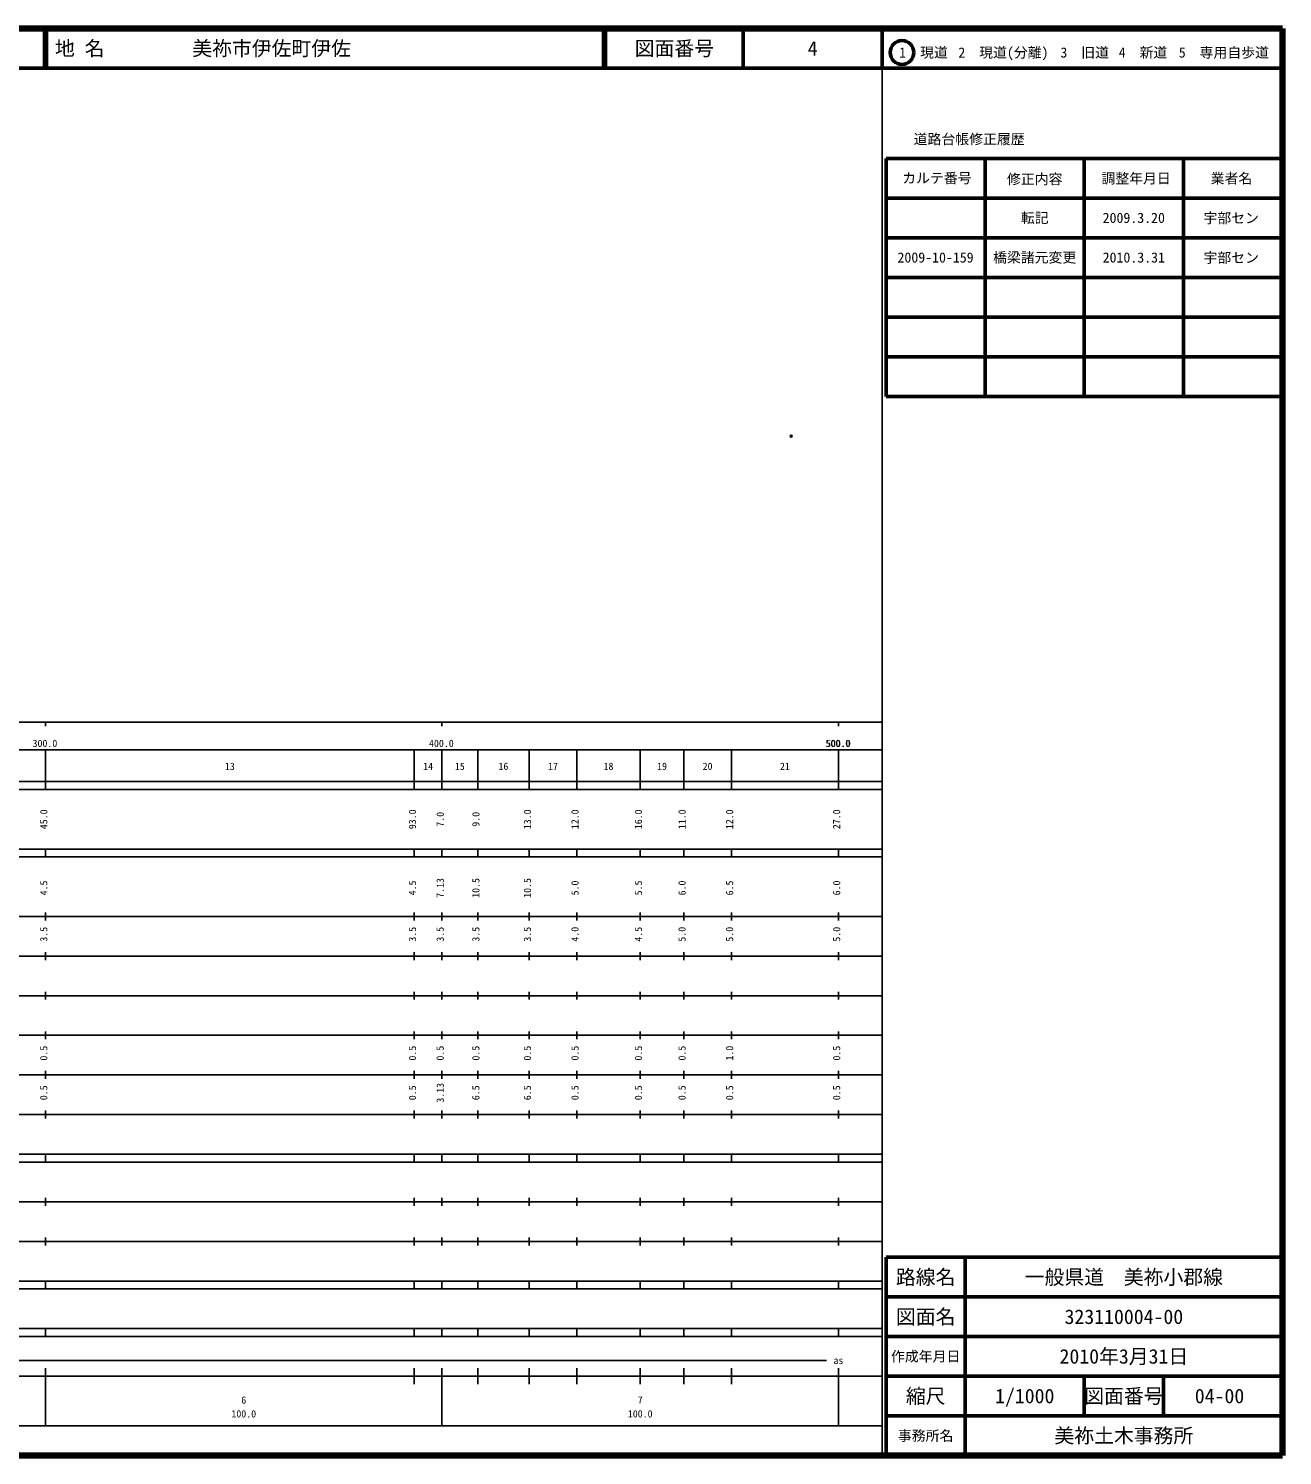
# Model space of a CAD drawing. Units: millimetres on the paper. Extents: x 40 to 680, y 20 to 380.
# Drawn here: x 363.7 to 680, y 20 to 380 of the extents above; entities that cross this region are included whole.
import ezdxf
from ezdxf.enums import TextEntityAlignment as Align

# ---------------------------------------------------------------- set-up
doc = ezdxf.new("R2010")
doc.units = ezdxf.units.MM
doc.header["$PDMODE"] = 32
doc.header["$PDSIZE"] = 0.5
doc.layers.add('S-OTRS', color=6, linetype='Continuous')
doc.layers.add('S-TTL-TXT', color=7, linetype='Continuous')
for name, color, linetype, lineweight in [('S-TTL', 2, 'Continuous', 140), ('S-TTL-BAND', 7, 'Continuous', 25), ('S-TTL-FRAM', 2, 'Continuous', 50), ('S-TTL-LINE', 7, 'Continuous', 50)]:
    doc.layers.add(name, color=color, linetype=linetype, lineweight=lineweight)
doc.styles.add('ＭＳ ゴシック', font='')
doc.styles.get('ＭＳ ゴシック').set_extended_font_data('MS Gothic')

msp = doc.modelspace()

# ---------------------------------------------------------------- linework, layer by layer
at = {"layer": 'S-OTRS'}
msp.add_point((556.088, 277.138), dxfattribs=at)
at = {"layer": 'S-TTL'}
for p, q in [((680, 380), (40, 380)), ((680, 20), (680, 380)), ((40, 20), (680, 20))]:
    msp.add_line(p, q, dxfattribs=at)
at = {"layer": 'S-TTL-BAND'}
for p, q in [((579, 20), (579, 370)), ((40, 205), (579, 205)), ((368, 205), (368, 204)), ((468, 205), (468, 204)), ((568, 205), (568, 204)), ((68, 198), (579, 198)), ((368, 188), (368, 198)), ((461, 188), (461, 198)), ((468, 188), (468, 198)), ((477, 188), (477, 198)), ((490, 188), (490, 198)), ((502, 188), (502, 198)), ((518, 188), (518, 198)), ((529, 188), (529, 198)), ((541, 188), (541, 198)), ((568, 188), (568, 198)), ((40, 190), (579, 190)), ((40, 188), (579, 188)), ((40, 173), (579, 173)), ((368, 171), (368, 173)), ((461, 171), (461, 173)), ((468, 171), (468, 173)), ((477, 171), (477, 173)), ((490, 171), (490, 173)), ((502, 171), (502, 173)), ((518, 171), (518, 173)), ((529, 171), (529, 173)), ((541, 171), (541, 173)), ((568, 171), (568, 173)), ((40, 171), (579, 171)), ((40, 156), (579, 156)), ((368, 155), (368, 157)), ((461, 155), (461, 157)), ((468, 155), (468, 157)), ((477, 155), (477, 157)), ((490, 155), (490, 157)), ((502, 155), (502, 157)), ((518, 155), (518, 157)), ((529, 155), (529, 157)), ((541, 155), (541, 157)), ((568, 155), (568, 157)), ((46, 146), (579, 146)), ((368, 145), (368, 147)), ((461, 145), (461, 147)), ((468, 145), (468, 147)), ((477, 145), (477, 147)), ((490, 145), (490, 147)), ((502, 145), (502, 147)), ((518, 145), (518, 147)), ((529, 145), (529, 147)), ((541, 145), (541, 147)), ((568, 145), (568, 147)), ((368, 135), (368, 137)), ((461, 135), (461, 137)), ((468, 135), (468, 137)), ((477, 135), (477, 137)), ((490, 135), (490, 137)), ((502, 135), (502, 137)), ((518, 135), (518, 137)), ((529, 135), (529, 137)), ((541, 135), (541, 137)), ((568, 135), (568, 137)), ((52, 136), (579, 136)), ((46, 126), (579, 126)), ((368, 125), (368, 127)), ((461, 125), (461, 127)), ((468, 125), (468, 127)), ((477, 125), (477, 127)), ((490, 125), (490, 127)), ((502, 125), (502, 127)), ((518, 125), (518, 127)), ((529, 125), (529, 127)), ((541, 125), (541, 127)), ((568, 125), (568, 127)), ((52, 116), (579, 116)), ((368, 115), (368, 117)), ((461, 115), (461, 117)), ((468, 115), (468, 117)), ((477, 115), (477, 117)), ((490, 115), (490, 117)), ((502, 115), (502, 117)), ((518, 115), (518, 117)), ((529, 115), (529, 117)), ((541, 115), (541, 117)), ((568, 115), (568, 117)), ((46, 106), (579, 106)), ((368, 105), (368, 107)), ((461, 105), (461, 107)), ((468, 105), (468, 107)), ((477, 105), (477, 107)), ((490, 105), (490, 107)), ((502, 105), (502, 107)), ((518, 105), (518, 107)), ((529, 105), (529, 107)), ((541, 105), (541, 107)), ((568, 105), (568, 107)), ((40, 96), (579, 96)), ((40, 94), (579, 94)), ((368, 94), (368, 96)), ((461, 94), (461, 96)), ((468, 94), (468, 96)), ((477, 94), (477, 96)), ((490, 94), (490, 96)), ((502, 94), (502, 96)), ((518, 94), (518, 96)), ((529, 94), (529, 96)), ((541, 94), (541, 96)), ((568, 94), (568, 96)), ((49, 84), (579, 84)), ((368, 83), (368, 85)), ((461, 83), (461, 85)), ((468, 83), (468, 85)), ((477, 83), (477, 85)), ((490, 83), (490, 85)), ((502, 83), (502, 85)), ((518, 83), (518, 85)), ((529, 83), (529, 85)), ((541, 83), (541, 85)), ((568, 83), (568, 85)), ((40, 74), (579, 74)), ((368, 73), (368, 75)), ((461, 73), (461, 75)), ((468, 73), (468, 75)), ((477, 73), (477, 75)), ((490, 73), (490, 75)), ((502, 73), (502, 75)), ((518, 73), (518, 75)), ((529, 73), (529, 75)), ((541, 73), (541, 75)), ((568, 73), (568, 75)), ((40, 64), (579, 64)), ((40, 62), (579, 62)), ((368, 62), (368, 64)), ((461, 62), (461, 64)), ((468, 62), (468, 64)), ((477, 62), (477, 64)), ((490, 62), (490, 64)), ((502, 62), (502, 64)), ((518, 62), (518, 64)), ((529, 62), (529, 64)), ((541, 62), (541, 64)), ((568, 62), (568, 64)), ((40, 52), (579, 52)), ((368, 50), (368, 52)), ((461, 50), (461, 52)), ((468, 50), (468, 52)), ((477, 50), (477, 52)), ((490, 50), (490, 52)), ((502, 50), (502, 52)), ((518, 50), (518, 52)), ((529, 50), (529, 52)), ((541, 50), (541, 52)), ((568, 50), (568, 52)), ((40, 50), (579, 50)), ((71, 44), (565, 44)), ((40, 40), (579, 40)), ((368, 27.5), (368, 42)), ((461, 38), (461, 42)), ((468, 27.5), (468, 42)), ((477, 38), (477, 42)), ((490, 38), (490, 42)), ((502, 38), (502, 42)), ((518, 38), (518, 42)), ((529, 38), (529, 42)), ((541, 38), (541, 42)), ((568, 27.5), (568, 42)), ((68, 27.5), (579, 27.5))]:
    msp.add_line(p, q, dxfattribs=at)
at = {"layer": 'S-TTL-FRAM'}
for p, q in [((580, 347.197), (580, 287.197)), ((580, 347.197), (680, 347.197)), ((580, 287.197), (680, 287.197)), ((680, 70), (580, 70)), ((580, 70), (580, 20))]:
    msp.add_line(p, q, dxfattribs=at)
at = {"layer": 'S-TTL-LINE'}
for p, q in [((367.75, 380), (367.75, 370)), ((368.25, 380), (368.25, 370)), ((508.747, 380), (508.747, 370)), ((509.247, 380), (509.247, 370)), ((543.997, 380), (543.997, 370)), ((579, 380), (579, 370)), ((40, 370), (680, 370)), ((605, 347.197), (605, 287.197)), ((630, 347.197), (630, 287.197)), ((655, 347.197), (655, 287.197)), ((580, 337.197), (680, 337.197)), ((580, 327.197), (680, 327.197)), ((580, 317.197), (680, 317.197)), ((580, 307.197), (680, 307.197)), ((580, 297.197), (680, 297.197)), ((600, 70), (600, 20)), ((680, 60), (580, 60)), ((680, 50), (580, 50)), ((680, 40), (580, 40)), ((630, 40), (630, 30)), ((650, 40), (650, 30)), ((680, 30), (580, 30))]:
    msp.add_line(p, q, dxfattribs=at)
msp.add_circle((584.031, 373.958), 3, dxfattribs=at)

# ---------------------------------------------------------------- texts
at = {"layer": 'S-TTL-BAND', "style": 'ＭＳ ゴシック'}
for s, p in [('300.0', (367.844, 198.195)), ('400.0', (467.844, 198.195)), ('500.0', (567.844, 198.195)), ('500.0', (568, 198.195)), ('13', (414.5, 192.405)), ('14', (464.5, 192.405)), ('15', (472.5, 192.405)), ('16', (483.5, 192.405)), ('17', (496, 192.405)), ('18', (510, 192.405)), ('19', (523.5, 192.405)), ('20', (535, 192.405)), ('21', (554.5, 192.405)), ('as', (568, 42.5)), ('6', (418, 32.523)), ('7', (518, 32.523)), ('100.0', (418, 29.033)), ('100.0', (518, 29.033))]:
    msp.add_text(s, height=1.833, dxfattribs=at).set_placement(p, align=Align.BOTTOM_CENTER)
for s, p in [('45.0', (369, 180.5)), ('93.0', (462, 180.5)), ('7.0', (469, 180.5)), ('9.0', (478, 180.5)), ('13.0', (491, 180.5)), ('12.0', (503, 180.5)), ('16.0', (519, 180.5)), ('11.0', (530, 180.5)), ('12.0', (542, 180.5)), ('27.0', (569, 180.5)), ('4.5', (369, 163.174)), ('4.5', (462, 163.174)), ('7.13', (469, 163.174)), ('10.5', (478, 163.174)), ('10.5', (491, 163.174)), ('5.0', (503, 163.174)), ('5.5', (519, 163.174)), ('6.0', (530, 163.174)), ('6.5', (542, 163.174)), ('6.0', (569, 163.174)), ('3.5', (369, 151.5)), ('3.5', (462, 151.5)), ('3.5', (469, 151.5)), ('3.5', (478, 151.5)), ('3.5', (491, 151.5)), ('4.0', (503, 151.5)), ('4.5', (519, 151.5)), ('5.0', (530, 151.5)), ('5.0', (542, 151.5)), ('5.0', (569, 151.5)), ('0.5', (369, 121.5)), ('0.5', (462, 121.5)), ('0.5', (469, 121.5)), ('0.5', (478, 121.5)), ('0.5', (491, 121.5)), ('0.5', (503, 121.5)), ('0.5', (519, 121.5)), ('0.5', (530, 121.5)), ('1.0', (542, 121.5)), ('0.5', (569, 121.5)), ('0.5', (369, 111.5)), ('0.5', (462, 111.5)), ('3.13', (469, 111.5)), ('6.5', (478, 111.5)), ('6.5', (491, 111.5)), ('0.5', (503, 111.5)), ('0.5', (519, 111.5)), ('0.5', (530, 111.5)), ('0.5', (542, 111.5)), ('0.5', (569, 111.5))]:
    msp.add_text(s, height=1.833, rotation=90, dxfattribs=at).set_placement(p, align=Align.BOTTOM_CENTER)
at = {"layer": 'S-TTL-TXT', "style": 'ＭＳ ゴシック'}
for s, p in [('地 名', (370.38, 375)), ('美祢市伊佐町伊佐', (405.024, 375))]:
    msp.add_text(s, height=3.666, dxfattribs=at).set_placement(p, align=Align.MIDDLE_LEFT)
for s, height, p in [('図面番号', 3.666, (526.622, 375)), ('4', 3.666, (561.497, 375)), ('1\u3000現道', 2.566, (589.448, 373.958)), ('2\u3000現道(分離)', 2.566, (609.619, 373.958)), ('3\u3000旧道', 2.566, (630.121, 373.958)), ('4\u3000新道', 2.566, (644.824, 373.958)), ('5\u3000専用自歩道', 2.566, (665.228, 373.958)), ('道路台帳修正履歴', 2.566, (600.968, 352.113)), ('カルテ番号', 2.566, (592.839, 342.277)), ('修正内容', 2.566, (617.509, 342.023)), ('調整年月日', 2.566, (643.089, 342.197)), ('業者名', 2.566, (667.134, 342.197)), ('転記', 2.566, (617.5, 332.245)), ('2009.3.20', 2.566, (642.5, 332.245)), ('宇部セン', 2.566, (667.077, 332.189)), ('2009-10-159', 2.566, (592.5, 322.245)), ('橋梁諸元変更', 2.566, (617.5, 322.245)), ('2010.3.31', 2.566, (642.5, 322.245)), ('宇部セン', 2.566, (667.077, 322.189)), ('路線名', 3.666, (590, 65)), ('路線名', 3.666, (590, 65)), ('一般県道\u3000美祢小郡線', 3.666, (640, 65)), ('図面名', 3.666, (590, 55)), ('図面名', 3.666, (590, 55)), ('323110004-00', 3.666, (640, 55)), ('2010年3月31日', 3.666, (640, 45)), ('作成年月日', 2.566, (590, 45)), ('作成年月日', 2.566, (590, 45)), ('縮尺', 3.666, (590, 35)), ('縮尺', 3.666, (590, 35)), ('1/1000', 3.666, (615, 35)), ('図面番号', 3.666, (640, 35)), ('図面番号', 3.666, (640, 35)), ('04-00', 3.666, (664.125, 35)), ('事務所名', 2.566, (590, 25)), ('事務所名', 2.566, (590, 25)), ('美祢土木事務所', 3.666, (640, 25))]:
    msp.add_text(s, height=height, dxfattribs=at).set_placement(p, align=Align.MIDDLE_CENTER)

doc.saveas('drawing.dxf')
